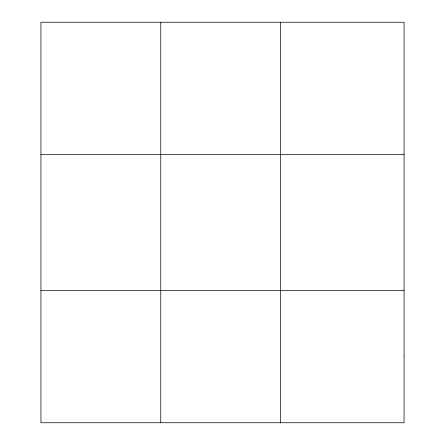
<?xml version="1.0" encoding="UTF-8"?>
<svg xmlns="http://www.w3.org/2000/svg" width="445" height="445" viewBox="0 0 445 445"><rect width="100%" height="100%" fill="white"/><g stroke="black" fill="none" stroke-linecap="round" stroke-linejoin="round"><path stroke-width="0.67" d="M160.767 22.25L160.767 422.75M280.6 22.25L280.6 422.75M40.94 154.415L404.06 154.415M40.94 290.585L404.06 290.585M404.06 356.668L404.06 422.75L40.94 422.75L40.94 22.25L404.06 22.25L404.06 356.668"/></g></svg>
